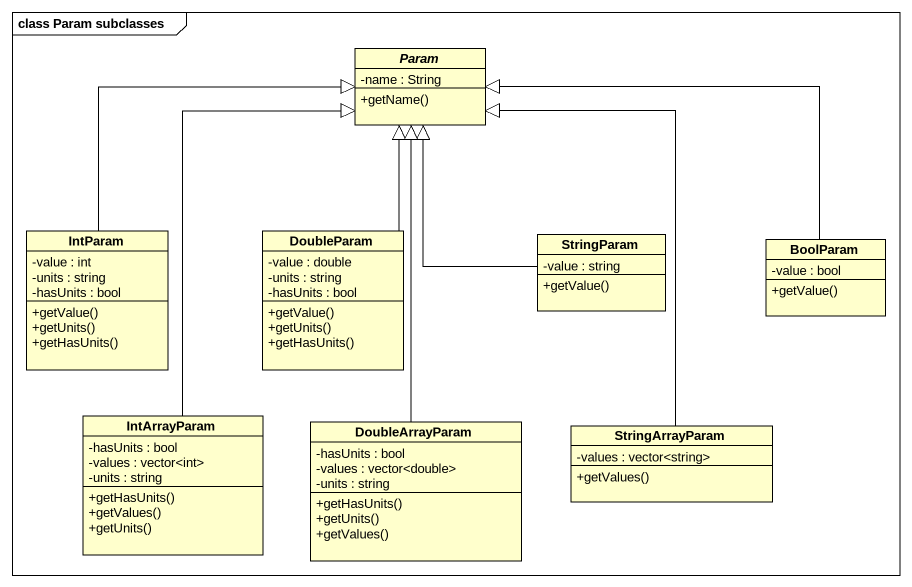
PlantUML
@startuml
mainframe class Param subclasses
hide circle
hide empty members
skinparam classAttributeIconSize 0
abstract class Param #FFFFCC {
  -name : String
  +getName()
}
class IntParam #FFFFCC {
  -value : int
  -units : string
  -hasUnits : bool
  +getValue()
  +getUnits()
  +getHasUnits()
}
class DoubleParam #FFFFCC {
  -value : double
  -units : string
  -hasUnits : bool
  +getValue()
  +getUnits()
  +getHasUnits()
}
class StringParam #FFFFCC {
  -value : string
  +getValue()
}
class BoolParam #FFFFCC {
  -value : bool
  +getValue()
}
class IntArrayParam #FFFFCC {
  -hasUnits : bool
  -values : vector<int>
  -units : string
  +getHasUnits()
  +getValues()
  +getUnits()
}
class DoubleArrayParam #FFFFCC {
  -hasUnits : bool
  -values : vector<double>
  -units : string
  +getHasUnits()
  +getUnits()
  +getValues()
}
class StringArrayParam #FFFFCC {
  -values : vector<string>
  +getValues()
}
IntParam -up-|> Param
DoubleParam -up-|> Param
StringParam -up-|> Param
BoolParam -left-|> Param
IntArrayParam -up-|> Param
DoubleArrayParam -up-|> Param
StringArrayParam -up-|> Param
@enduml
